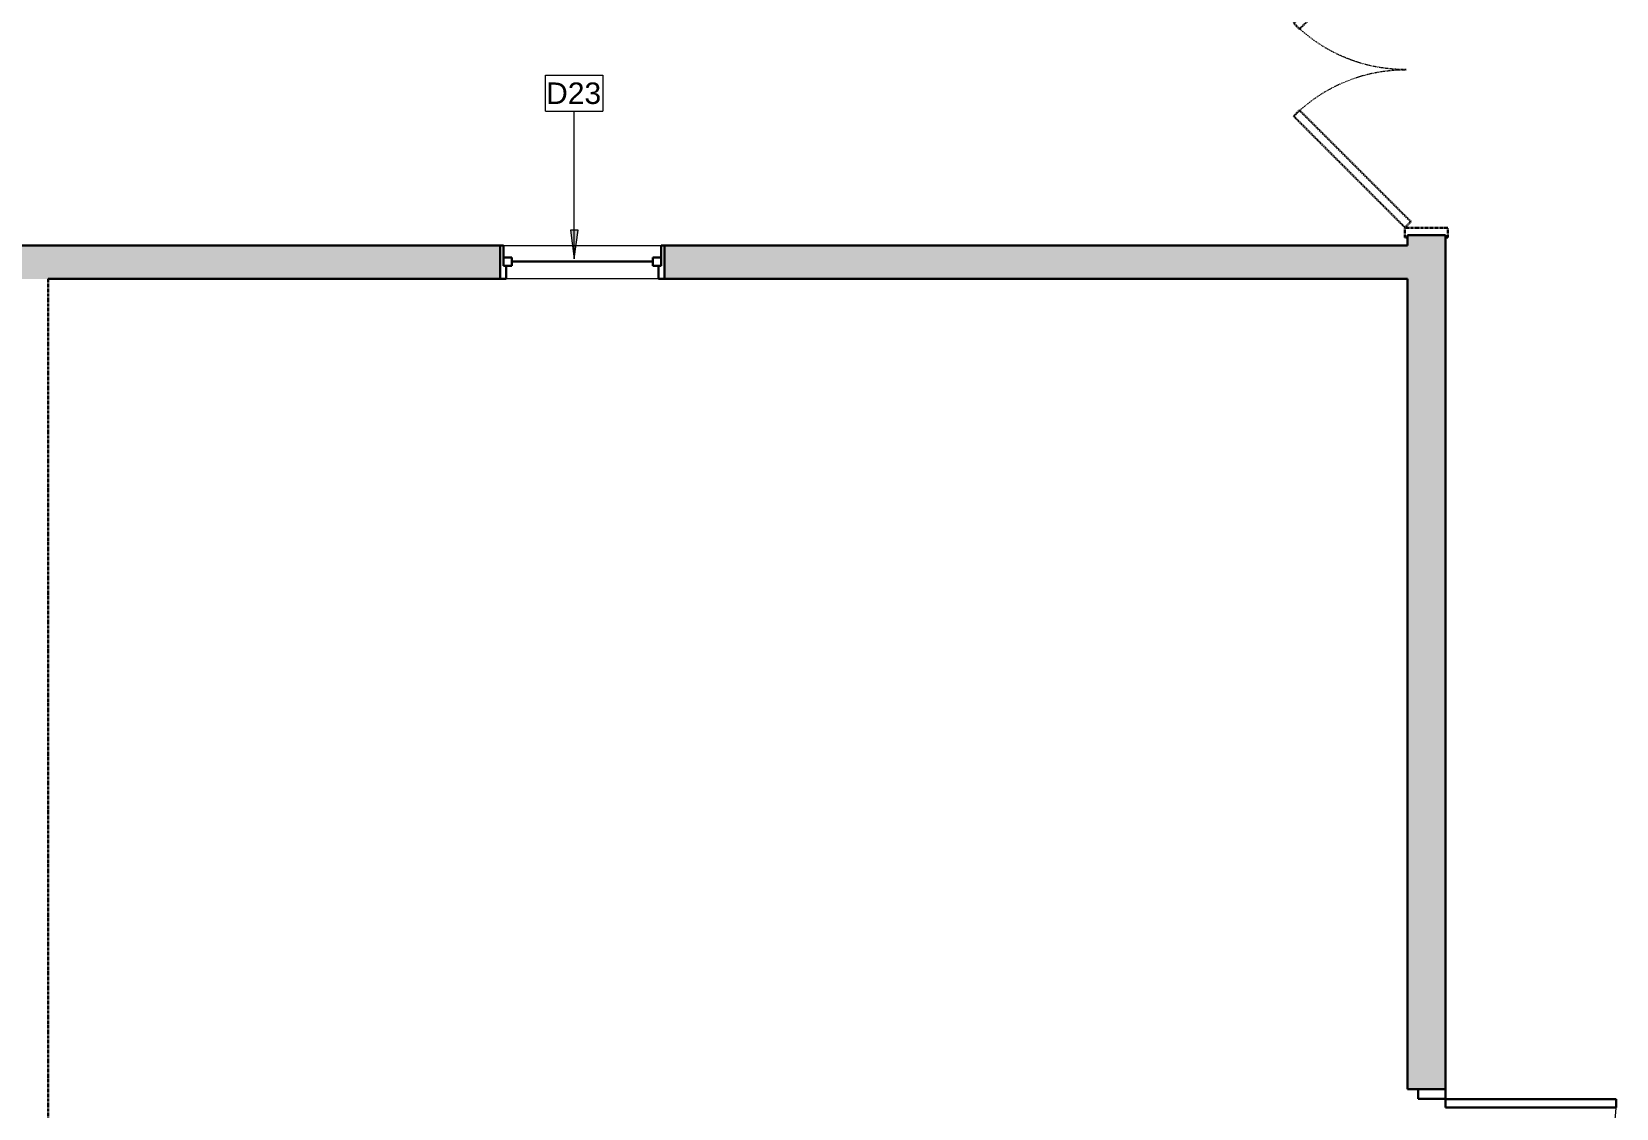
# Model space of a CAD drawing. Header units: inches. Extents: x -1176 to 1551, y -3558 to 978.
# Drawn here: x 799.3 to 1131.5, y 182.7 to 408.3 of the extents above; entities that cross this region are included whole.
import ezdxf

# ---------------------------------------------------------------- set-up
doc = ezdxf.new("R2010")
doc.units = ezdxf.units.IN
doc.header["$MEASUREMENT"] = 0
doc.linetypes.add('Demolished', pattern=[0.1875, 0.125, -0.0625])
for name, color, linetype, lineweight in [('A-ANNO-KEYN', 231, 'Continuous', 9), ('A-DOOR', 31, 'Continuous', 18), ('A-DOOR-FRAM', 31, 'Continuous', 30), ('A-GLAZ', 151, 'Continuous', 18), ('A-WALL', 113, 'Continuous', 18), ('A-WALL-PATT', 111, 'Continuous', 18), ('I-WALL', 2, 'Continuous', 18)]:
    doc.layers.add(name, color=color, linetype=linetype, lineweight=lineweight)
doc.styles.add('Arial', font='arial.ttf', dxfattribs={"height": 4.5})

# ---------------------------------------------------------------- blocks, each defined once
blk = doc.blocks.new('Single Flush - D7 3_ X 8_-8255693-1st Floor Demo')
at = {"layer": 'A-DOOR', "color": 8, "lineweight": 30}
for p, q in [((16.15625, -4), (17.90625, -4)), ((16.15625, -39.8125), (16.15625, -4)), ((17.90625, -4), (17.90625, -39.8125)), ((17.90625, -39.8125), (16.15625, -39.8125))]:
    blk.add_line(p, q, dxfattribs=at)
at = {"layer": 'A-DOOR', "lineweight": 9}
blk.add_arc((17.90625, -4), 35.8125, 179.5, 270, dxfattribs=at)
at = {"layer": 'A-DOOR-FRAM', "color": 8}
for p, q in [((-20, 1.75), (-20, -4)), ((-20, 1.75), (-18, 1.75)), ((-18, 1.75), (-18, -4)), ((18.000004, 1.75), (18.000004, -4)), ((18.000004, 1.75), (20.000004, 1.75)), ((20.000004, 1.75), (20.000004, -4)), ((-20, -4), (-18, -4)), ((18.000004, -4), (20.000004, -4))]:
    blk.add_line(p, q, dxfattribs=at)
blk = doc.blocks.new('Double Hung - 2_ 10_5_ x 48_-6653151-1st Floor Demo')
at = {"layer": 'A-GLAZ', "color": 8, "lineweight": 30}
for p, q in [((-16, 3.5), (-17.25, 3.5)), ((-16, 3.5), (-16, 0.75)), ((16, 3.5), (17.25, 3.5)), ((16, 0.75), (16, 3.5)), ((-16.5, 0.75), (-14.75, 0.75)), ((-16.5, -1), (-16.5, 0.75)), ((-16.5, 0.75), (-16, 0.75)), ((-16.5, 0.75), (-16.5, -3.5)), ((-14.75, -1), (-14.75, 0.75)), ((14.75, -1), (14.75, 0.75)), ((16.5, 0.75), (14.75, 0.75)), ((16, 0.75), (16.5, 0.75)), ((16.5, -1), (16.5, 0.75)), ((16.5, 0.75), (16.5, -3.5)), ((-16.5, -1), (-14.75, -1)), ((-14.75, -0.125), (14.75, -0.125)), ((16.5, -1), (14.75, -1)), ((-17.25, -3.5), (-16.5, -3.5)), ((17.25, -3.5), (16.5, -3.5))]:
    blk.add_line(p, q, dxfattribs=at)
blk = doc.blocks.new('Double Flush - Int-F-WDMF-66_ x 84_-6707367-1st Floor Demo')
at = {"layer": 'A-DOOR', "color": 10, "linetype": 'Demolished', "lineweight": 30}
for p, q in [((-33.09, 4.5), (-9.76, 27.83)), ((-8.52, 26.6), (-31.86, 3.26)), ((-9.76, 27.83), (-8.52, 26.6)), ((9.76, 27.83), (8.52, 26.6)), ((8.52, 26.6), (31.86, 3.26)), ((33.09, 4.5), (9.76, 27.83)), ((-31.86, 3.26), (-33.09, 4.5)), ((31.86, 3.26), (33.09, 4.5))]:
    blk.add_line(p, q, dxfattribs=at)
at = {"layer": 'A-DOOR', "color": 7, "linetype": 'Demolished', "lineweight": 9}
for centre, start, end in [((-33.09, 4.5), 359.5, 45), ((33.09, 4.5), 135, 180.5)]:
    blk.add_arc(centre, 33, start, end, dxfattribs=at)
at = {"layer": 'A-DOOR-FRAM', "color": 10, "linetype": 'Demolished'}
for p, q in [((-35.19, 4.5), (-33.19, 4.5)), ((-35.19, 4.5), (-35.19, 4)), ((-35.19, 4), (-34.69, 4)), ((-34.69, -4), (-34.69, 4)), ((-33.19, -4.5), (-33.19, 4.5)), ((33.19, -4.5), (33.19, 4.5)), ((33.19, 4.5), (35.19, 4.5)), ((34.69, 4), (35.19, 4)), ((34.69, -4), (34.69, 4)), ((35.19, 4.5), (35.19, 4)), ((-35.19, -4), (-34.69, -4)), ((-35.19, -4.5), (-35.19, -4)), ((-35.19, -4.5), (-33.19, -4.5)), ((33.19, -4.5), (35.19, -4.5)), ((34.69, -4), (35.19, -4)), ((35.19, -4.5), (35.19, -4))]:
    blk.add_line(p, q, dxfattribs=at)
blk = doc.blocks.new('Keynote Tag - Keynote Number - Boxed-135510-1st Floor Demo')
at = {"layer": 'A-ANNO-KEYN'}
for p, q in [((-0.125, -0.0792), (-0.125, 0.0781)), ((-0.125, 0.0781), (0.125, 0.0781)), ((0.125, 0.0781), (0.125, -0.0792)), ((-0.125, -0.0792), (0.125, -0.0792))]:
    blk.add_line(p, q, dxfattribs=at)

msp = doc.modelspace()

# ---------------------------------------------------------------- hatches: boundary and pattern name
at = {"layer": 'A-ANNO-KEYN'}
msp.add_hatch(color=256, dxfattribs=at).paths.add_polyline_path([(913.08, 360.73), (913.87, 366.73), (912.29, 366.73)], flags=0)
at = {"layer": 'A-WALL-PATT', "lineweight": 9}
h = msp.add_hatch(color=7, dxfattribs=at)
h.paths.add_polyline_path([(1095.74, 113.89), (1095.74, 146.64), (1087.74, 146.64), (1087.74, 113.89)], flags=0)
h.paths.add_polyline_path([(1087.74, 186.64), (1095.74, 186.64), (1095.74, 365.7), (1087.74, 365.7), (1087.74, 190.5)], flags=0)
h.paths.add_polyline_path([(1095.74, 435.26), (1095.74, 436.76), (1087.74, 436.76), (1087.74, 435.26)], flags=0)
h = msp.add_hatch(color=7, dxfattribs=at)
h.paths.add_polyline_path([(1087.74, 356.51), (1087.74, 363.51), (932.03, 363.51), (932.03, 356.51), (935.92, 356.51)], flags=0)
h.paths.add_polyline_path([(747.53, 356.51), (747.53, 363.51), (654.28, 363.51), (654.28, 356.51)], flags=0)
h.paths.add_polyline_path([(802.78, 356.51), (897.53, 356.51), (897.53, 363.51), (782.03, 363.51), (782.03, 356.51), (799.28, 356.51)], flags=0)
h.paths.add_polyline_path([(582.28, 356.51), (582.28, 363.51), (480.78, 363.51), (480.78, 356.51), (559.78, 356.51)], flags=0)

# ---------------------------------------------------------------- linework, layer by layer
at = {"layer": 'A-ANNO-KEYN'}
for p, q in [((913.08, 360.73), (913.08, 391.66)), ((913.87, 366.73), (912.29, 366.73)), ((912.29, 366.73), (913.08, 360.73)), ((913.08, 360.73), (913.87, 366.73))]:
    msp.add_line(p, q, dxfattribs=at)
at = {"layer": 'A-WALL', "color": 8, "lineweight": 30}
for p, q in [((1087.74, 365.7), (1087.74, 363.51)), ((1095.74, 365.7), (1087.74, 365.7)), ((1095.74, 186.64), (1095.74, 365.7)), ((897.53, 363.51), (782.03, 363.51)), ((897.53, 356.51), (897.53, 363.51)), ((1087.74, 363.51), (932.03, 363.51)), ((932.03, 363.51), (932.03, 356.51)), ((802.78, 356.51), (897.53, 356.51)), ((932.03, 356.51), (1087.74, 356.51)), ((1087.74, 356.51), (1087.74, 186.64)), ((1087.74, 186.64), (1095.74, 186.64))]:
    msp.add_line(p, q, dxfattribs=at)
at = {"layer": 'A-WALL', "lineweight": 9}
for p, q in [((897.53, 363.51), (932.03, 363.51)), ((932.03, 356.51), (897.53, 356.51))]:
    msp.add_line(p, q, dxfattribs=at)
at = {"layer": 'I-WALL', "color": 10, "linetype": 'Demolished', "lineweight": 30}
msp.add_line((802.78, 119.72), (802.78, 356.51), dxfattribs=at)

# ---------------------------------------------------------------- block references
at = {"layer": 'A-ANNO-KEYN', "xscale": 47.99999999999997, "yscale": 47.99999999999997, "zscale": 47.99999999999997}
msp.add_blockref('Keynote Tag - Keynote Number - Boxed-135510-1st Floor Demo', (913.08, 395.47), dxfattribs=at)
at = {"layer": 'A-DOOR', "color": 7, "linetype": 'Demolished', "lineweight": 9, "rotation": 89.9999999999999}
msp.add_blockref('Double Flush - Int-F-WDMF-66_ x 84_-6707367-1st Floor Demo', (1091.74, 400.38), dxfattribs=at)
at = {"layer": 'A-DOOR', "rotation": 89.9999999999999}
msp.add_blockref('Single Flush - D7 3_ X 8_-8255693-1st Floor Demo', (1091.74, 166.64), dxfattribs=at)
at = {"layer": 'A-GLAZ', "rotation": 180}
msp.add_blockref('Double Hung - 2_ 10_5_ x 48_-6653151-1st Floor Demo', (914.78, 360.01), dxfattribs=at)

# ---------------------------------------------------------------- texts
at = {"layer": 'A-ANNO-KEYN', "insert": (907.19, 397.69), "char_height": 4.5, "width": 14.0895, "attachment_point": 1, "style": 'Arial'}
msp.add_mtext('D23', dxfattribs=at)

doc.saveas('drawing.dxf')
